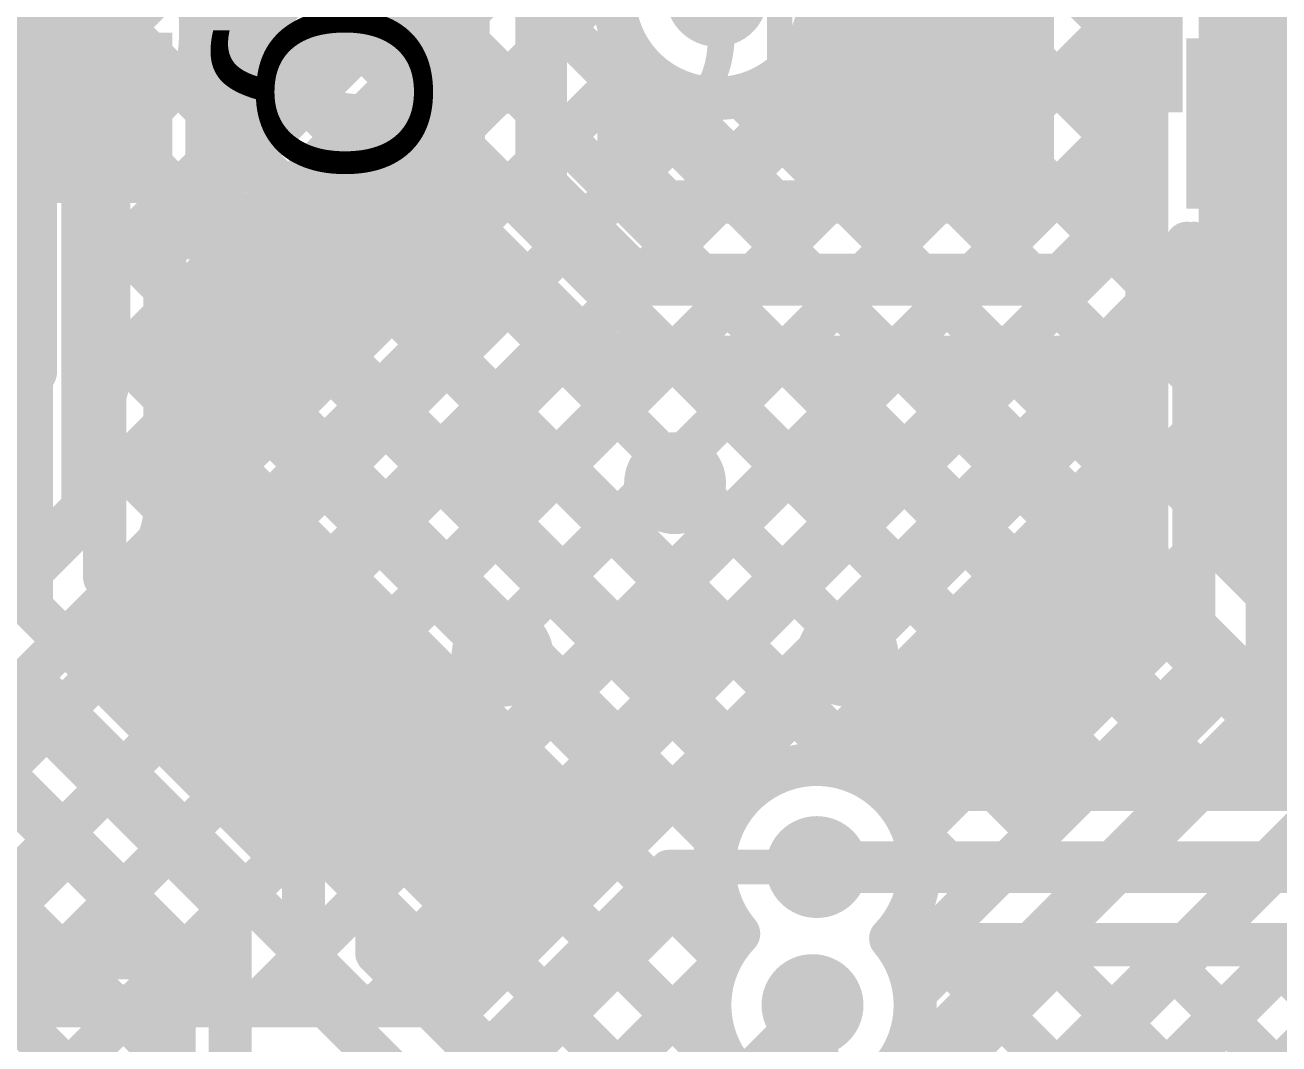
# Model space of a CAD drawing. Header units: millimetres. Extents: x -0.33 to 3.26, y -0.12 to 2.83.
# Drawn here: x 2.1725 to 2.4631, y 1.427 to 1.6632 of the extents above; entities that cross this region are included whole.
import ezdxf

# ---------------------------------------------------------------- set-up
doc = ezdxf.new("R2010")
doc.units = ezdxf.units.MM
doc.header["$MEASUREMENT"] = 0
for name, color, linetype in [('BottomLayer', 5, 'Continuous'), ('BottomOverlay', 54, 'Continuous'), ('BottomPaste', 16, 'Continuous'), ('BottomSolder', 6, 'Continuous'), ('TopLayer', 1, 'Continuous'), ('TopOverlay', 2, 'Continuous'), ('ViaHoleLayer', 16, 'Continuous')]:
    doc.layers.add(name, color=color, linetype=linetype)
doc.styles.add('Agency FB', font='', dxfattribs={"height": 0.2})
doc.styles.add('Arial', font='', dxfattribs={"height": 0.2})
doc.styles.get('Agency FB').set_extended_font_data('Agency FB')
doc.styles.get('Arial').set_extended_font_data('Arial')

# ---------------------------------------------------------------- blocks, each defined once
blk = doc.blocks.new('49MD_8_000_20_20_20_A_46')
at = {"layer": 'TopOverlay', "const_width": 0.01}
for points in [[(0.252, -0.05), (0.252, -0.094)], [(-0.256, -0.094), (0.252, -0.094)]]:
    blk.add_lwpolyline(points, dxfattribs=at)
at = {"layer": 'TopOverlay', "const_width": 0.005}
blk.add_lwpolyline([(0.2495, -0.094, 1), (0.2545, -0.094, 1)], format="xyb", close=True, dxfattribs=at)
blk.add_lwpolyline([(0.2495, -0.094, 1), (0.2545, -0.094, 1)], format="xyb", close=True, dxfattribs=at)
blk = doc.blocks.new('SOT23_3_B_180')
at = {"layer": 'BottomLayer'}
for points in [[(-0.02166, 0.02657), (-0.05316, 0.02657), (-0.05316, 0.05807), (-0.02166, 0.05807)], [(0.05314, 0.02657), (0.02165, 0.02657), (0.02165, 0.05807), (0.05314, 0.05807)], [(0.01574, -0.05807), (-0.01575, -0.05807), (-0.01575, -0.02657), (0.01574, -0.02657)]]:
    blk.add_hatch(color=5, dxfattribs=at).paths.add_polyline_path(points)
at = {"layer": 'BottomPaste'}
for points in [[(-0.02166, 0.02657), (-0.05316, 0.02657), (-0.05316, 0.05807), (-0.02166, 0.05807)], [(0.05314, 0.02657), (0.02165, 0.02657), (0.02165, 0.05807), (0.05314, 0.05807)], [(0.01574, -0.05807), (-0.01575, -0.05807), (-0.01575, -0.02657), (0.01574, -0.02657)]]:
    blk.add_hatch(color=16, dxfattribs=at).paths.add_polyline_path(points)
at = {"layer": 'BottomSolder'}
for points in [[(-0.01766, 0.02257), (-0.05716, 0.02257), (-0.05716, 0.06207), (-0.01766, 0.06207)], [(0.05714, 0.02257), (0.01765, 0.02257), (0.01765, 0.06207), (0.05714, 0.06207)], [(0.01974, -0.06207), (-0.01975, -0.06207), (-0.01975, -0.02257), (0.01974, -0.02257)]]:
    blk.add_hatch(color=6, dxfattribs=at).paths.add_polyline_path(points)
at = {"layer": 'BottomOverlay'}
for points, const_width in [([(-0.06409, 0.068, 1), (-0.07393, 0.068, 1)], 0.00984), ([(-0.07639, 0.068, 1), (-0.07147, 0.068, 1)], 0.00492), ([(-0.06655, 0.068, 1), (-0.06162, 0.068, 1)], 0.00492), ([(-0.06651, 0.03, 1), (-0.06151, 0.03, 1)], 0.005), ([(-0.01351, 0.032, 1), (-0.00851, 0.032, 1)], 0.005), ([(0.00849, 0.032, 1), (0.01349, 0.032, 1)], 0.005), ([(0.06149, 0.03, 1), (0.06649, 0.03, 1)], 0.005), ([(0.02649, -0.031, 1), (0.03149, -0.031, 1)], 0.005), ([(0.06149, -0.031, 1), (0.06649, -0.031, 1)], 0.005), ([(0.06149, -0.031, 1), (0.06649, -0.031, 1)], 0.005), ([(-0.06651, -0.032, 1), (-0.06151, -0.032, 1)], 0.005), ([(-0.06651, -0.032, 1), (-0.06151, -0.032, 1)], 0.005), ([(-0.03151, -0.032, 1), (-0.02651, -0.032, 1)], 0.005)]:
    blk.add_lwpolyline(points, format="xyb", close=True, dxfattribs=dict(at, const_width=const_width))
at = {"layer": 'BottomOverlay', "const_width": 0.01}
for points in [[(-0.06401, 0.03), (-0.06401, -0.032)], [(0.01099, 0.032), (-0.01101, 0.032)], [(0.06399, 0.03), (0.06399, -0.031)], [(0.06399, -0.031), (0.02899, -0.031)], [(-0.02901, -0.032), (-0.06401, -0.032)]]:
    blk.add_lwpolyline(points, dxfattribs=at)
blk = doc.blocks.new('SOT23_3_B_186')
at = {"layer": 'BottomLayer'}
for points in [[(-0.02166, 0.02657), (-0.05316, 0.02657), (-0.05316, 0.05807), (-0.02166, 0.05807)], [(0.05314, 0.02657), (0.02165, 0.02657), (0.02165, 0.05807), (0.05314, 0.05807)], [(0.01574, -0.05807), (-0.01575, -0.05807), (-0.01575, -0.02657), (0.01574, -0.02657)]]:
    blk.add_hatch(color=5, dxfattribs=at).paths.add_polyline_path(points)
at = {"layer": 'BottomPaste'}
for points in [[(-0.02166, 0.02657), (-0.05316, 0.02657), (-0.05316, 0.05807), (-0.02166, 0.05807)], [(0.05314, 0.02657), (0.02165, 0.02657), (0.02165, 0.05807), (0.05314, 0.05807)], [(0.01574, -0.05807), (-0.01575, -0.05807), (-0.01575, -0.02657), (0.01574, -0.02657)]]:
    blk.add_hatch(color=16, dxfattribs=at).paths.add_polyline_path(points)
at = {"layer": 'BottomSolder'}
for points in [[(-0.01766, 0.02257), (-0.05716, 0.02257), (-0.05716, 0.06207), (-0.01766, 0.06207)], [(0.05714, 0.02257), (0.01765, 0.02257), (0.01765, 0.06207), (0.05714, 0.06207)], [(0.01974, -0.06207), (-0.01975, -0.06207), (-0.01975, -0.02257), (0.01974, -0.02257)]]:
    blk.add_hatch(color=6, dxfattribs=at).paths.add_polyline_path(points)
at = {"layer": 'BottomOverlay'}
for points, const_width in [([(-0.06409, 0.068, 1), (-0.07393, 0.068, 1)], 0.00984), ([(-0.07639, 0.068, 1), (-0.07147, 0.068, 1)], 0.00492), ([(-0.06655, 0.068, 1), (-0.06162, 0.068, 1)], 0.00492), ([(-0.06651, 0.03, 1), (-0.06151, 0.03, 1)], 0.005), ([(-0.01351, 0.032, 1), (-0.00851, 0.032, 1)], 0.005), ([(0.00849, 0.032, 1), (0.01349, 0.032, 1)], 0.005), ([(0.06149, 0.03, 1), (0.06649, 0.03, 1)], 0.005), ([(0.02649, -0.031, 1), (0.03149, -0.031, 1)], 0.005), ([(0.06149, -0.031, 1), (0.06649, -0.031, 1)], 0.005), ([(0.06149, -0.031, 1), (0.06649, -0.031, 1)], 0.005), ([(-0.06651, -0.032, 1), (-0.06151, -0.032, 1)], 0.005), ([(-0.06651, -0.032, 1), (-0.06151, -0.032, 1)], 0.005), ([(-0.03151, -0.032, 1), (-0.02651, -0.032, 1)], 0.005)]:
    blk.add_lwpolyline(points, format="xyb", close=True, dxfattribs=dict(at, const_width=const_width))
at = {"layer": 'BottomOverlay', "const_width": 0.01}
for points in [[(-0.06401, 0.03), (-0.06401, -0.032)], [(0.01099, 0.032), (-0.01101, 0.032)], [(0.06399, 0.03), (0.06399, -0.031)], [(0.06399, -0.031), (0.02899, -0.031)], [(-0.02901, -0.032), (-0.06401, -0.032)]]:
    blk.add_lwpolyline(points, dxfattribs=at)

msp = doc.modelspace()

# ---------------------------------------------------------------- hatches: boundary and pattern name
at = {"layer": 'BottomLayer'}
h = msp.add_hatch(color=5, dxfattribs=at)
edge = h.paths.add_edge_path()
edge.add_arc((2.33283, 1.67), 0.01181, 0, 360)
h = msp.add_hatch(color=5, dxfattribs=at)
edge = h.paths.add_edge_path()
edge.add_arc((2.227, 1.645), 0.01181, 0, 360)
h = msp.add_hatch(color=5, dxfattribs=at)
edge = h.paths.add_edge_path()
edge.add_arc((2.267, 1.645), 0.01181, 0, 360)
h = msp.add_hatch(color=5, dxfattribs=at)
edge = h.paths.add_edge_path()
edge.add_arc((2.227, 1.605), 0.01181, 0, 360)
h = msp.add_hatch(color=5, dxfattribs=at)
edge = h.paths.add_edge_path()
edge.add_arc((2.267, 1.605), 0.01181, 0, 360)
h = msp.add_hatch(color=5, dxfattribs=at)
edge = h.paths.add_edge_path()
edge.add_arc((2.28314, 1.557), 0.01181, 0, 360)
h = msp.add_hatch(color=5, dxfattribs=at)
edge = h.paths.add_edge_path()
edge.add_arc((2.32314, 1.557), 0.01181, 0, 360)
h = msp.add_hatch(color=5, dxfattribs=at)
edge = h.paths.add_edge_path()
edge.add_arc((2.36214, 1.557), 0.01181, 0, 360)
h = msp.add_hatch(color=5, dxfattribs=at)
edge = h.paths.add_edge_path()
edge.add_arc((2.28314, 1.517), 0.01181, 0, 360)
h = msp.add_hatch(color=5, dxfattribs=at)
edge = h.paths.add_edge_path()
edge.add_arc((2.32314, 1.517), 0.01181, 0, 360)
h = msp.add_hatch(color=5, dxfattribs=at)
edge = h.paths.add_edge_path()
edge.add_arc((2.36314, 1.517), 0.01181, 0, 360)
h = msp.add_hatch(color=5, dxfattribs=at)
edge = h.paths.add_edge_path()
edge.add_arc((2.356, 1.468), 0.01181, 0, 360)
h = msp.add_hatch(color=5, dxfattribs=at)
edge = h.paths.add_edge_path()
edge.add_arc((2.355, 1.436), 0.01181, 0, 360)
at = {"layer": 'TopLayer'}
h = msp.add_hatch(color=1, dxfattribs=at)
edge = h.paths.add_edge_path()
edge.add_arc((2.33283, 1.67), 0.01181, 0, 360)
h = msp.add_hatch(color=1, dxfattribs=at)
edge = h.paths.add_edge_path()
edge.add_arc((2.227, 1.645), 0.01181, 0, 360)
h = msp.add_hatch(color=1, dxfattribs=at)
edge = h.paths.add_edge_path()
edge.add_arc((2.267, 1.645), 0.01181, 0, 360)
h = msp.add_hatch(color=1, dxfattribs=at)
edge = h.paths.add_edge_path()
edge.add_arc((2.227, 1.605), 0.01181, 0, 360)
h = msp.add_hatch(color=1, dxfattribs=at)
edge = h.paths.add_edge_path()
edge.add_arc((2.267, 1.605), 0.01181, 0, 360)
h = msp.add_hatch(color=1, dxfattribs=at)
edge = h.paths.add_edge_path()
edge.add_arc((2.28314, 1.557), 0.01181, 0, 360)
h = msp.add_hatch(color=1, dxfattribs=at)
edge = h.paths.add_edge_path()
edge.add_arc((2.32314, 1.557), 0.01181, 0, 360)
h = msp.add_hatch(color=1, dxfattribs=at)
edge = h.paths.add_edge_path()
edge.add_arc((2.36214, 1.557), 0.01181, 0, 360)
h = msp.add_hatch(color=1, dxfattribs=at)
edge = h.paths.add_edge_path()
edge.add_arc((2.28314, 1.517), 0.01181, 0, 360)
h = msp.add_hatch(color=1, dxfattribs=at)
edge = h.paths.add_edge_path()
edge.add_arc((2.32314, 1.517), 0.01181, 0, 360)
h = msp.add_hatch(color=1, dxfattribs=at)
edge = h.paths.add_edge_path()
edge.add_arc((2.36314, 1.517), 0.01181, 0, 360)
h = msp.add_hatch(color=1, dxfattribs=at)
edge = h.paths.add_edge_path()
edge.add_arc((2.356, 1.468), 0.01181, 0, 360)
h = msp.add_hatch(color=1, dxfattribs=at)
edge = h.paths.add_edge_path()
edge.add_arc((2.355, 1.436), 0.01181, 0, 360)
at = {"layer": 'ViaHoleLayer'}
h = msp.add_hatch(color=16, dxfattribs=at)
edge = h.paths.add_edge_path()
edge.add_arc((2.227, 1.645), 0.00787, 0, 360)
h = msp.add_hatch(color=16, dxfattribs=at)
edge = h.paths.add_edge_path()
edge.add_arc((2.267, 1.645), 0.00787, 0, 360)
h = msp.add_hatch(color=16, dxfattribs=at)
edge = h.paths.add_edge_path()
edge.add_arc((2.227, 1.605), 0.00787, 0, 360)
h = msp.add_hatch(color=16, dxfattribs=at)
edge = h.paths.add_edge_path()
edge.add_arc((2.267, 1.605), 0.00787, 0, 360)
h = msp.add_hatch(color=16, dxfattribs=at)
edge = h.paths.add_edge_path()
edge.add_arc((2.28314, 1.557), 0.00787, 0, 360)
h = msp.add_hatch(color=16, dxfattribs=at)
edge = h.paths.add_edge_path()
edge.add_arc((2.32314, 1.557), 0.00787, 0, 360)
h = msp.add_hatch(color=16, dxfattribs=at)
edge = h.paths.add_edge_path()
edge.add_arc((2.36214, 1.557), 0.00787, 0, 360)
h = msp.add_hatch(color=16, dxfattribs=at)
edge = h.paths.add_edge_path()
edge.add_arc((2.28314, 1.517), 0.00787, 0, 360)
h = msp.add_hatch(color=16, dxfattribs=at)
edge = h.paths.add_edge_path()
edge.add_arc((2.32314, 1.517), 0.00787, 0, 360)
h = msp.add_hatch(color=16, dxfattribs=at)
edge = h.paths.add_edge_path()
edge.add_arc((2.36314, 1.517), 0.00787, 0, 360)
h = msp.add_hatch(color=16, dxfattribs=at)
edge = h.paths.add_edge_path()
edge.add_arc((2.356, 1.468), 0.00591, 0, 360)
h = msp.add_hatch(color=16, dxfattribs=at)
edge = h.paths.add_edge_path()
edge.add_arc((2.355, 1.436), 0.00591, 0, 360)

# ---------------------------------------------------------------- linework, layer by layer
at = {"layer": 'BottomLayer'}
for points, const_width in [([(2.4614, 1.64035), (2.4614, 1.78727)], 0.02), ([(2.18686, 1.64167), (2.18686, 1.76367)], 0.02), ([(2.3866, 1.64035), (2.3866, 1.76235)], 0.025), ([(2.20886, 1.73111), (2.2741, 1.66587)], 0.01), ([(2.424, 1.61527), (2.424, 1.725)], 0.012), ([(2.2741, 1.6259), (2.2741, 1.72238)], 0.01), ([(2.2921, 1.6259), (2.2921, 1.72238)], 0.012), ([(2.21461, 1.65092), (2.2741, 1.71041)], 0.01), ([(2.20886, 1.70283), (2.2741, 1.63759)], 0.01), ([(2.32728, 1.62218), (2.40236, 1.69725)], 0.01), ([(2.35733, 1.69578), (2.406, 1.64711)], 0.01), ([(2.406, 1.62273), (2.406, 1.69725)], 0.01), ([(2.21461, 1.62264), (2.2741, 1.68213)], 0.01), ([(2.35557, 1.62218), (2.406, 1.67261)], 0.01), ([(2.21461, 1.61393), (2.21461, 1.66942)], 0.01), ([(2.21461, 1.6688), (2.40747, 1.47593)], 0.01), ([(2.35658, 1.66825), (2.40265, 1.62218)], 0.01), ([(2.3101, 1.63336), (2.3101, 1.66292)], 0.01), ([(2.3101, 1.65816), (2.34608, 1.62218)], 0.01), ([(2.20486, 1.5846), (2.2741, 1.65384)], 0.01), ([(2.34623, 1.65031), (2.37436, 1.62218)], 0.01), ([(2.31014, 1.63332), (2.32451, 1.64769)], 0.01), ([(2.38385, 1.62218), (2.406, 1.64432)], 0.01), ([(2.18686, 1.55086), (2.18686, 1.64167)], 0.012), ([(2.21461, 1.64051), (2.36513, 1.48999)], 0.01), ([(2.4614, 1.5044), (2.4614, 1.64035)], 0.012), ([(2.3101, 1.63336), (2.32128, 1.62218)], 0.01), ([(2.20486, 1.55632), (2.2741, 1.62556)], 0.01), ([(2.2921, 1.6259), (2.31382, 1.60418)], 0.012), ([(2.32128, 1.62218), (2.40545, 1.62218)], 0.01), ([(2.16886, 1.55832), (2.16886, 1.61393)], 0.01), ([(2.20486, 1.61393), (2.21461, 1.61393)], 0.01), ([(2.20486, 1.55086), (2.20486, 1.61393)], 0.01), ([(2.21291, 1.61393), (2.34064, 1.48619)], 0.01), ([(2.41291, 1.60418), (2.424, 1.61527)], 0.012), ([(2.27939, 1.61315), (2.30107, 1.59147)], 0.01), ([(2.4434, 1.51186), (2.4434, 1.61261)], 0.01), ([(2.01769, 1.454), (2.16886, 1.60517)], 0.01), ([(2.11263, 1.43581), (2.28468, 1.60786)], 0.01), ([(2.16412, 1.60615), (2.16886, 1.60141)], 0.01), ([(2.31382, 1.60418), (2.41291, 1.60418)], 0.012), ([(2.42566, 1.59147), (2.4367, 1.60252)], 0.01), ([(2.33053, 1.484), (2.4434, 1.59687)], 0.01), ([(2.14092, 1.43581), (2.29883, 1.59372)], 0.01), ([(2.20486, 1.59369), (2.31566, 1.48289)], 0.01), ([(2.4295, 1.59532), (2.4434, 1.58142)], 0.01), ([(2.15012, 1.59186), (2.16886, 1.57312)], 0.01), ([(2.1692, 1.43581), (2.31957, 1.58618)], 0.01), ([(2.19749, 1.43581), (2.34785, 1.58618)], 0.01), ([(2.22577, 1.43581), (2.37614, 1.58618)], 0.01), ([(2.25406, 1.43581), (2.40442, 1.58618)], 0.01), ([(2.31382, 1.58618), (2.41291, 1.58618)], 0.01), ([(2.32551, 1.58618), (2.42162, 1.49007)], 0.01), ([(2.35379, 1.58618), (2.43576, 1.50421)], 0.01), ([(2.38208, 1.58618), (2.4434, 1.52485)], 0.01), ([(2.41036, 1.58618), (2.4434, 1.55314)], 0.01), ([(2.04597, 1.454), (2.16886, 1.57689)], 0.01), ([(2.3649, 1.49009), (2.4434, 1.56859)], 0.01), ([(2.20486, 1.56541), (2.30057, 1.46969)], 0.01), ([(2.11327, 1.50273), (2.16886, 1.55832)], 0.01), ([(2.126, 1.49), (2.18686, 1.55086)], 0.012), ([(2.20154, 1.54044), (2.28643, 1.45555)], 0.01), ([(2.3786, 1.4755), (2.4434, 1.5403)], 0.01), ([(2.13873, 1.47727), (2.19956, 1.53811)], 0.01), ([(2.18758, 1.52612), (2.27229, 1.44141)], 0.01), ([(2.17343, 1.51198), (2.2496, 1.43581)], 0.01), ([(2.37685, 1.44547), (2.4434, 1.51202)], 0.01), ([(2.3769, 1.44535), (2.4434, 1.51186)], 0.01), ([(2.388, 1.431), (2.4614, 1.5044)], 0.012), ([(2.414, 1.421), (2.493, 1.5)], 0.012), ([(2.15929, 1.49784), (2.22132, 1.43581)], 0.01), ([(2.14515, 1.48369), (2.19303, 1.43581)], 0.01), ([(2.3215, 1.484), (2.33837, 1.484)], 0.01), ([(2.26669, 1.43581), (2.31018, 1.4793)], 0.01), ([(2.37799, 1.47713), (2.39333, 1.46179)], 0.01), ([(2.42673, 1.40827), (2.48926, 1.4708)], 0.01), ([(2.27332, 1.41981), (2.3215, 1.468)], 0.008), ([(2.3215, 1.468), (2.356, 1.468)], 0.008), ([(2.37419, 1.45264), (2.37919, 1.44765)], 0.01), ([(2.46507, 1.44662), (2.488, 1.42369)], 0.01), ([(2.31052, 1.266), (2.488, 1.44348)], 0.01), ([(2.09444, 1.43581), (2.26669, 1.43581)], 0.01), ([(2.32381, 1.40481), (2.355, 1.436)], 0.008), ([(2.45093, 1.43247), (2.488, 1.3954)], 0.01), ([(2.34681, 1.38981), (2.388, 1.431)], 0.008)]:
    msp.add_lwpolyline(points, dxfattribs=dict(at, const_width=const_width))
at = {"layer": 'BottomLayer', "const_width": 0.01}
for points in [[(2.35664, 1.67, -0.85937), (2.3101, 1.66292)], [(2.27937, 1.61317, -0.198912), (2.2741, 1.6259)], [(2.27939, 1.61315, -0.199396), (2.2741, 1.6259)], [(2.4418, 1.61261, -0.16103), (2.4367, 1.60252)], [(2.4418, 1.61261, -0.160552), (2.43673, 1.60254)], [(2.31382, 1.58618, -0.199396), (2.30107, 1.59147)], [(2.31382, 1.58618, -0.198912), (2.3011, 1.59145)], [(2.42566, 1.59147, -0.199396), (2.41291, 1.58618)], [(2.42563, 1.59145, -0.198912), (2.41291, 1.58618)], [(2.20486, 1.55086, -0.199396), (2.19956, 1.53811)], [(2.20486, 1.55086, -0.198912), (2.19959, 1.53813)], [(2.33837, 1.484, -0.685879), (2.37981, 1.468)], [(2.31018, 1.4793, -0.199231), (2.3215, 1.484)], [(2.31019, 1.47931, -0.198912), (2.3215, 1.484)], [(2.37981, 1.468, -0.194533), (2.37312, 1.45145)], [(2.37312, 1.45145, -0.075739), (2.3769, 1.44535)]]:
    msp.add_lwpolyline(points, format="xyb", dxfattribs=at)
at = {"layer": 'BottomLayer'}
for points, const_width in [([(2.2716, 1.66587, 1), (2.2766, 1.66587, 1)], 0.005), ([(2.3076, 1.66292, 1), (2.3126, 1.66292, 1)], 0.005), ([(2.3076, 1.66292, 1), (2.3126, 1.66292, 1)], 0.005), ([(2.3076, 1.65816, 1), (2.3126, 1.65816, 1)], 0.005), ([(2.2716, 1.65384, 1), (2.2766, 1.65384, 1)], 0.005), ([(2.21211, 1.65092, 1), (2.21711, 1.65092, 1)], 0.005), ([(2.34373, 1.65031, 1), (2.34873, 1.65031, 1)], 0.005), ([(2.18186, 1.64167, 1), (2.19186, 1.64167, 1)], 0.01), ([(2.32201, 1.64769, 1), (2.32701, 1.64769, 1)], 0.005), ([(2.38035, 1.64035, 1), (2.39285, 1.64035, 1)], 0.0125), ([(2.4035, 1.64711, 1), (2.4085, 1.64711, 1)], 0.005), ([(2.4035, 1.64432, 1), (2.4085, 1.64432, 1)], 0.005), ([(2.4564, 1.64035, 1), (2.4664, 1.64035, 1)], 0.01), ([(2.18386, 1.64167, 1), (2.18986, 1.64167, 1)], 0.006), ([(2.21211, 1.64051, 1), (2.21711, 1.64051, 1)], 0.005), ([(2.4584, 1.64035, 1), (2.4644, 1.64035, 1)], 0.006), ([(2.2716, 1.63759, 1), (2.2766, 1.63759, 1)], 0.005), ([(2.3076, 1.63336, 1), (2.3126, 1.63336, 1)], 0.005), ([(2.3076, 1.63336, 1), (2.3126, 1.63336, 1)], 0.005), ([(2.30764, 1.63332, 1), (2.31264, 1.63332, 1)], 0.005), ([(2.2716, 1.6259, 1), (2.2766, 1.6259, 1)], 0.005), ([(2.2716, 1.6259, 1), (2.2766, 1.6259, 1)], 0.005), ([(2.2716, 1.6259, 1), (2.2766, 1.6259, 1)], 0.005), ([(2.2716, 1.62556, 1), (2.2766, 1.62556, 1)], 0.005), ([(2.2891, 1.6259, 1), (2.2951, 1.6259, 1)], 0.006), ([(2.2891, 1.6259, 1), (2.2951, 1.6259, 1)], 0.006), ([(2.21211, 1.62264, 1), (2.21711, 1.62264, 1)], 0.005), ([(2.4035, 1.62273, 1), (2.4085, 1.62273, 1)], 0.005), ([(2.31878, 1.62218, 1), (2.32378, 1.62218, 1)], 0.005), ([(2.31878, 1.62218, 1), (2.32378, 1.62218, 1)], 0.005), ([(2.32478, 1.62218, 1), (2.32978, 1.62218, 1)], 0.005), ([(2.34358, 1.62218, 1), (2.34858, 1.62218, 1)], 0.005), ([(2.35307, 1.62218, 1), (2.35807, 1.62218, 1)], 0.005), ([(2.37186, 1.62218, 1), (2.37686, 1.62218, 1)], 0.005), ([(2.38135, 1.62218, 1), (2.38635, 1.62218, 1)], 0.005), ([(2.40015, 1.62218, 1), (2.40515, 1.62218, 1)], 0.005), ([(2.40295, 1.62218, 1), (2.40795, 1.62218, 1)], 0.005), ([(2.16636, 1.61393, 1), (2.17136, 1.61393, 1)], 0.005), ([(2.20236, 1.61393, 1), (2.20736, 1.61393, 1)], 0.005), ([(2.20236, 1.61393, 1), (2.20736, 1.61393, 1)], 0.005), ([(2.21041, 1.61393, 1), (2.21541, 1.61393, 1)], 0.005), ([(2.21211, 1.61393, 1), (2.21711, 1.61393, 1)], 0.005), ([(2.21211, 1.61393, 1), (2.21711, 1.61393, 1)], 0.005), ([(2.421, 1.61527, 1), (2.427, 1.61527, 1)], 0.006), ([(2.421, 1.61527, 1), (2.427, 1.61527, 1)], 0.006), ([(2.27687, 1.61317, 1), (2.28187, 1.61317, 1)], 0.005), ([(2.27689, 1.61315, 1), (2.28189, 1.61315, 1)], 0.005), ([(2.27689, 1.61315, 1), (2.28189, 1.61315, 1)], 0.005), ([(2.4393, 1.61261, 1), (2.4443, 1.61261, 1)], 0.005), ([(2.4393, 1.61261, 1), (2.4443, 1.61261, 1)], 0.005), ([(2.4409, 1.61261, 1), (2.4459, 1.61261, 1)], 0.005), ([(2.16636, 1.60517, 1), (2.17136, 1.60517, 1)], 0.005), ([(2.28218, 1.60786, 1), (2.28718, 1.60786, 1)], 0.005), ([(2.31082, 1.60418, 1), (2.31682, 1.60418, 1)], 0.006), ([(2.31082, 1.60418, 1), (2.31682, 1.60418, 1)], 0.006), ([(2.40991, 1.60418, 1), (2.41591, 1.60418, 1)], 0.006), ([(2.40991, 1.60418, 1), (2.41591, 1.60418, 1)], 0.006), ([(2.4342, 1.60252, 1), (2.4392, 1.60252, 1)], 0.005), ([(2.4342, 1.60252, 1), (2.4392, 1.60252, 1)], 0.005), ([(2.43423, 1.60254, 1), (2.43923, 1.60254, 1)], 0.005), ([(2.16636, 1.60141, 1), (2.17136, 1.60141, 1)], 0.005), ([(2.4409, 1.59687, 1), (2.4459, 1.59687, 1)], 0.005), ([(2.20236, 1.59369, 1), (2.20736, 1.59369, 1)], 0.005), ([(2.29633, 1.59372, 1), (2.30133, 1.59372, 1)], 0.005), ([(2.427, 1.59532, 1), (2.432, 1.59532, 1)], 0.005), ([(2.29857, 1.59147, 1), (2.30357, 1.59147, 1)], 0.005), ([(2.29857, 1.59147, 1), (2.30357, 1.59147, 1)], 0.005), ([(2.2986, 1.59145, 1), (2.3036, 1.59145, 1)], 0.005), ([(2.42313, 1.59145, 1), (2.42813, 1.59145, 1)], 0.005), ([(2.42316, 1.59147, 1), (2.42816, 1.59147, 1)], 0.005), ([(2.42316, 1.59147, 1), (2.42816, 1.59147, 1)], 0.005), ([(2.31132, 1.58618, 1), (2.31632, 1.58618, 1)], 0.005), ([(2.31132, 1.58618, 1), (2.31632, 1.58618, 1)], 0.005), ([(2.31132, 1.58618, 1), (2.31632, 1.58618, 1)], 0.005), ([(2.31707, 1.58618, 1), (2.32207, 1.58618, 1)], 0.005), ([(2.32301, 1.58618, 1), (2.32801, 1.58618, 1)], 0.005), ([(2.34535, 1.58618, 1), (2.35035, 1.58618, 1)], 0.005), ([(2.35129, 1.58618, 1), (2.35629, 1.58618, 1)], 0.005), ([(2.37364, 1.58618, 1), (2.37864, 1.58618, 1)], 0.005), ([(2.37958, 1.58618, 1), (2.38458, 1.58618, 1)], 0.005), ([(2.40192, 1.58618, 1), (2.40692, 1.58618, 1)], 0.005), ([(2.40786, 1.58618, 1), (2.41286, 1.58618, 1)], 0.005), ([(2.41041, 1.58618, 1), (2.41541, 1.58618, 1)], 0.005), ([(2.41041, 1.58618, 1), (2.41541, 1.58618, 1)], 0.005), ([(2.41041, 1.58618, 1), (2.41541, 1.58618, 1)], 0.005), ([(2.20236, 1.5846, 1), (2.20736, 1.5846, 1)], 0.005), ([(2.4409, 1.58142, 1), (2.4459, 1.58142, 1)], 0.005), ([(2.16636, 1.57689, 1), (2.17136, 1.57689, 1)], 0.005), ([(2.16636, 1.57312, 1), (2.17136, 1.57312, 1)], 0.005), ([(2.4409, 1.56859, 1), (2.4459, 1.56859, 1)], 0.005), ([(2.20236, 1.56541, 1), (2.20736, 1.56541, 1)], 0.005), ([(2.16636, 1.55832, 1), (2.17136, 1.55832, 1)], 0.005), ([(2.16636, 1.55832, 1), (2.17136, 1.55832, 1)], 0.005), ([(2.20236, 1.55632, 1), (2.20736, 1.55632, 1)], 0.005), ([(2.4409, 1.55314, 1), (2.4459, 1.55314, 1)], 0.005), ([(2.18386, 1.55086, 1), (2.18986, 1.55086, 1)], 0.006), ([(2.18386, 1.55086, 1), (2.18986, 1.55086, 1)], 0.006), ([(2.20236, 1.55086, 1), (2.20736, 1.55086, 1)], 0.005), ([(2.20236, 1.55086, 1), (2.20736, 1.55086, 1)], 0.005), ([(2.20236, 1.55086, 1), (2.20736, 1.55086, 1)], 0.005), ([(2.19904, 1.54044, 1), (2.20404, 1.54044, 1)], 0.005), ([(2.4409, 1.5403, 1), (2.4459, 1.5403, 1)], 0.005), ([(2.19706, 1.53811, 1), (2.20206, 1.53811, 1)], 0.005), ([(2.19706, 1.53811, 1), (2.20206, 1.53811, 1)], 0.005), ([(2.19709, 1.53813, 1), (2.20209, 1.53813, 1)], 0.005), ([(2.18508, 1.52612, 1), (2.19008, 1.52612, 1)], 0.005), ([(2.4409, 1.52485, 1), (2.4459, 1.52485, 1)], 0.005), ([(2.17093, 1.51198, 1), (2.17593, 1.51198, 1)], 0.005), ([(2.4409, 1.51202, 1), (2.4459, 1.51202, 1)], 0.005), ([(2.4409, 1.51186, 1), (2.4459, 1.51186, 1)], 0.005), ([(2.4409, 1.51186, 1), (2.4459, 1.51186, 1)], 0.005), ([(2.43326, 1.50421, 1), (2.43826, 1.50421, 1)], 0.005), ([(2.4584, 1.5044, 1), (2.4644, 1.5044, 1)], 0.006), ([(2.4584, 1.5044, 1), (2.4644, 1.5044, 1)], 0.006), ([(2.3624, 1.49009, 1), (2.3674, 1.49009, 1)], 0.005), ([(2.36263, 1.48999, 1), (2.36763, 1.48999, 1)], 0.005), ([(2.41912, 1.49007, 1), (2.42412, 1.49007, 1)], 0.005), ([(2.33814, 1.48619, 1), (2.34314, 1.48619, 1)], 0.005), ([(2.319, 1.484, 1), (2.324, 1.484, 1)], 0.005), ([(2.319, 1.484, 1), (2.324, 1.484, 1)], 0.005), ([(2.319, 1.484, 1), (2.324, 1.484, 1)], 0.005), ([(2.32803, 1.484, 1), (2.33303, 1.484, 1)], 0.005), ([(2.33587, 1.484, 1), (2.34087, 1.484, 1)], 0.005), ([(2.33587, 1.484, 1), (2.34087, 1.484, 1)], 0.005), ([(2.31316, 1.48289, 1), (2.31816, 1.48289, 1)], 0.005), ([(2.30768, 1.4793, 1), (2.31268, 1.4793, 1)], 0.005), ([(2.30768, 1.4793, 1), (2.31268, 1.4793, 1)], 0.005), ([(2.30769, 1.47931, 1), (2.31269, 1.47931, 1)], 0.005), ([(2.37549, 1.47713, 1), (2.38049, 1.47713, 1)], 0.005), ([(2.3761, 1.4755, 1), (2.3811, 1.4755, 1)], 0.005), ([(2.40497, 1.47593, 1), (2.40997, 1.47593, 1)], 0.005), ([(2.29807, 1.46969, 1), (2.30307, 1.46969, 1)], 0.005), ([(2.3195, 1.468, 1), (2.3235, 1.468, 1)], 0.004), ([(2.3195, 1.468, 1), (2.3235, 1.468, 1)], 0.004), ([(2.354, 1.468, 1), (2.358, 1.468, 1)], 0.004), ([(2.37731, 1.468, 1), (2.38231, 1.468, 1)], 0.005), ([(2.37731, 1.468, 1), (2.38231, 1.468, 1)], 0.005), ([(2.39083, 1.46179, 1), (2.39583, 1.46179, 1)], 0.005), ([(2.28393, 1.45555, 1), (2.28893, 1.45555, 1)], 0.005), ([(2.37062, 1.45145, 1), (2.37562, 1.45145, 1)], 0.005), ([(2.37062, 1.45145, 1), (2.37562, 1.45145, 1)], 0.005), ([(2.37169, 1.45264, 1), (2.37669, 1.45264, 1)], 0.005), ([(2.37435, 1.44547, 1), (2.37935, 1.44547, 1)], 0.005), ([(2.3744, 1.44535, 1), (2.3794, 1.44535, 1)], 0.005), ([(2.3744, 1.44535, 1), (2.3794, 1.44535, 1)], 0.005), ([(2.37669, 1.44765, 1), (2.38169, 1.44765, 1)], 0.005), ([(2.46257, 1.44662, 1), (2.46757, 1.44662, 1)], 0.005), ([(2.26979, 1.44141, 1), (2.27479, 1.44141, 1)], 0.005), ([(2.1667, 1.43581, 1), (2.1717, 1.43581, 1)], 0.005), ([(2.19053, 1.43581, 1), (2.19553, 1.43581, 1)], 0.005), ([(2.19499, 1.43581, 1), (2.19999, 1.43581, 1)], 0.005), ([(2.21882, 1.43581, 1), (2.22382, 1.43581, 1)], 0.005), ([(2.22327, 1.43581, 1), (2.22827, 1.43581, 1)], 0.005), ([(2.2471, 1.43581, 1), (2.2521, 1.43581, 1)], 0.005), ([(2.25156, 1.43581, 1), (2.25656, 1.43581, 1)], 0.005), ([(2.26419, 1.43581, 1), (2.26919, 1.43581, 1)], 0.005), ([(2.26419, 1.43581, 1), (2.26919, 1.43581, 1)], 0.005), ([(2.353, 1.436, 1), (2.357, 1.436, 1)], 0.004), ([(2.385, 1.431, 1), (2.391, 1.431, 1)], 0.006), ([(2.44843, 1.43247, 1), (2.45343, 1.43247, 1)], 0.005), ([(2.386, 1.431, 1), (2.39, 1.431, 1)], 0.004)]:
    msp.add_lwpolyline(points, format="xyb", close=True, dxfattribs=dict(at, const_width=const_width))
at = {"layer": 'TopLayer'}
for points, const_width in [([(2.17391, 1.583), (2.17391, 2.0215)], 0.012), ([(2.4505, 1.5425), (2.4505, 2.0215)], 0.012), ([(2.19191, 1.583), (2.19191, 2.00591)], 0.01), ([(2.4325, 1.5425), (2.4325, 2.00591)], 0.01), ([(2.19191, 1.65934), (2.353, 1.82043)], 0.01), ([(2.19191, 1.63388), (2.353, 1.79497)], 0.01), ([(2.19191, 1.60843), (2.353, 1.76952)], 0.01), ([(2.19191, 1.76786), (2.47366, 1.48611)], 0.01), ([(2.19191, 1.58297), (2.353, 1.74406)], 0.01), ([(2.19191, 1.7424), (2.44831, 1.486)], 0.01), ([(2.21842, 1.50766), (2.4325, 1.72174)], 0.01), ([(2.19191, 1.71695), (2.42286, 1.486)], 0.01), ([(2.38704, 1.7), (2.4325, 1.65454)], 0.01), ([(2.23115, 1.49493), (2.4325, 1.69629)], 0.01), ([(2.19191, 1.69149), (2.3974, 1.486)], 0.01), ([(2.37494, 1.68665), (2.4325, 1.62909)], 0.01), ([(2.19091, 1.55652), (2.3096, 1.6752)], 0.01), ([(2.36221, 1.67392), (2.4325, 1.60363)], 0.01), ([(2.24388, 1.4822), (2.4325, 1.67083)], 0.01), ([(2.19191, 1.66603), (2.37195, 1.486)], 0.01), ([(2.35313, 1.65755), (2.4325, 1.57818)], 0.01), ([(2.19297, 1.53312), (2.31457, 1.65472)], 0.01), ([(2.20569, 1.52039), (2.33153, 1.64622)], 0.01), ([(2.33838, 1.64684), (2.4325, 1.55272)], 0.01), ([(2.25391, 1.46678), (2.4325, 1.64537)], 0.01), ([(2.19191, 1.64058), (2.34395, 1.48854)], 0.01), ([(2.25731, 1.44473), (2.4325, 1.61992)], 0.01), ([(2.19191, 1.61512), (2.33297, 1.47406)], 0.01), ([(2.27004, 1.432), (2.4325, 1.59446)], 0.01), ([(2.19191, 1.58967), (2.33412, 1.44745)], 0.01), ([(2.17391, 1.52813), (2.17391, 1.583)], 0.01), ([(2.19091, 1.53517), (2.19091, 1.57708)], 0.01), ([(2.3553, 1.4918), (2.4325, 1.56901)], 0.01), ([(2.19091, 1.56521), (2.337, 1.41912)], 0.01), ([(2.37495, 1.486), (2.4325, 1.54355)], 0.01), ([(2.4505, 1.5425), (2.493, 1.5)], 0.012), ([(2.19091, 1.53975), (2.337, 1.39367)], 0.01), ([(2.19091, 1.53517), (2.249, 1.47708)], 0.01), ([(2.4378, 1.52974), (2.46925, 1.49829)], 0.01), ([(2.17391, 1.52813), (2.237, 1.46504)], 0.01), ([(2.40041, 1.486), (2.44098, 1.52657)], 0.01), ([(2.163, 1.515), (2.22, 1.458)], 0.01), ([(2.42586, 1.486), (2.4537, 1.51384)], 0.01), ([(2.45132, 1.486), (2.46643, 1.50111)], 0.01), ([(2.16437, 1.48959), (2.203, 1.45096)], 0.01), ([(2.37159, 1.486), (2.47374, 1.486)], 0.01), ([(2.16437, 1.47906), (2.16963, 1.48433)], 0.01), ([(2.16437, 1.45361), (2.18236, 1.4716)], 0.01), ([(2.28277, 1.41927), (2.3322, 1.4687)], 0.01), ([(2.356, 1.468), (2.6185, 1.468)], 0.012), ([(2.16437, 1.46447), (2.203, 1.42584)], 0.01), ([(2.237, 1.441), (2.237, 1.46504)], 0.01), ([(2.254, 1.44804), (2.254, 1.46504)], 0.01), ([(2.16437, 1.42815), (2.19509, 1.45887)], 0.01), ([(2.22, 1.089), (2.22, 1.458)], 0.01), ([(2.254, 1.45121), (2.337, 1.36821)], 0.01), ([(2.203, 1.28049), (2.203, 1.45096)], 0.01), ([(2.373, 1.38222), (2.44078, 1.45)], 0.01), ([(2.373, 1.40768), (2.41532, 1.45)], 0.01), ([(2.37426, 1.45), (2.6185, 1.45)], 0.01), ([(2.378, 1.36176), (2.46623, 1.45)], 0.01), ([(2.37865, 1.43878), (2.38986, 1.45)], 0.01), ([(2.38249, 1.45), (2.58483, 1.24766)], 0.01), ([(2.39072, 1.34904), (2.49169, 1.45)], 0.01), ([(2.40795, 1.45), (2.59973, 1.25822)], 0.01), ([(2.4334, 1.45), (2.6714, 1.212)], 0.01), ([(2.45886, 1.45), (2.69686, 1.212)], 0.01), ([(2.254, 1.44804), (2.337, 1.36504)], 0.01), ([(2.2955, 1.40654), (2.33238, 1.44342)], 0.01), ([(2.16437, 1.4027), (2.203, 1.44133)], 0.01), ([(2.237, 1.441), (2.417, 1.261)], 0.01), ([(2.16437, 1.43902), (2.203, 1.40039)], 0.01), ([(2.355, 1.3593), (2.355, 1.427)], 0.012), ([(2.37782, 1.42921), (2.58508, 1.22195)], 0.01)]:
    msp.add_lwpolyline(points, dxfattribs=dict(at, const_width=const_width))
at = {"layer": 'TopLayer', "const_width": 0.01}
for points in [[(2.35658, 1.66829, -2.1888), (2.33113, 1.69375)], [(2.19191, 1.583, -0.08392), (2.19091, 1.57708)], [(2.4378, 1.52974, -0.199396), (2.4325, 1.5425)], [(2.43778, 1.52977, -0.198912), (2.4325, 1.5425)], [(2.33788, 1.45255, -0.927187), (2.37159, 1.486)], [(2.249, 1.47708, -0.199327), (2.254, 1.46504)], [(2.24902, 1.47706, -0.198912), (2.254, 1.46504)], [(2.337, 1.42041, -0.388502), (2.33788, 1.45255)], [(2.37426, 1.45, -0.158441), (2.37881, 1.436)], [(2.37881, 1.436, -0.18034), (2.373, 1.42041)]]:
    msp.add_lwpolyline(points, format="xyb", dxfattribs=at)
at = {"layer": 'TopLayer'}
for points, const_width in [([(2.18941, 1.66603, 1), (2.19441, 1.66603, 1)], 0.005), ([(2.18941, 1.65934, 1), (2.19441, 1.65934, 1)], 0.005), ([(2.35063, 1.65755, 1), (2.35563, 1.65755, 1)], 0.005), ([(2.31207, 1.65472, 1), (2.31707, 1.65472, 1)], 0.005), ([(2.43, 1.65454, 1), (2.435, 1.65454, 1)], 0.005), ([(2.32903, 1.64622, 1), (2.33403, 1.64622, 1)], 0.005), ([(2.33588, 1.64684, 1), (2.34088, 1.64684, 1)], 0.005), ([(2.43, 1.64537, 1), (2.435, 1.64537, 1)], 0.005), ([(2.18941, 1.64058, 1), (2.19441, 1.64058, 1)], 0.005), ([(2.18941, 1.63388, 1), (2.19441, 1.63388, 1)], 0.005), ([(2.43, 1.62909, 1), (2.435, 1.62909, 1)], 0.005), ([(2.43, 1.61992, 1), (2.435, 1.61992, 1)], 0.005), ([(2.18941, 1.61512, 1), (2.19441, 1.61512, 1)], 0.005), ([(2.18941, 1.60843, 1), (2.19441, 1.60843, 1)], 0.005), ([(2.43, 1.60363, 1), (2.435, 1.60363, 1)], 0.005), ([(2.43, 1.59446, 1), (2.435, 1.59446, 1)], 0.005), ([(2.18941, 1.58967, 1), (2.19441, 1.58967, 1)], 0.005), ([(2.17091, 1.583, 1), (2.17691, 1.583, 1)], 0.006), ([(2.17141, 1.583, 1), (2.17641, 1.583, 1)], 0.005), ([(2.18941, 1.583, 1), (2.19441, 1.583, 1)], 0.005), ([(2.18941, 1.583, 1), (2.19441, 1.583, 1)], 0.005), ([(2.18941, 1.58297, 1), (2.19441, 1.58297, 1)], 0.005), ([(2.18841, 1.57708, 1), (2.19341, 1.57708, 1)], 0.005), ([(2.18841, 1.57708, 1), (2.19341, 1.57708, 1)], 0.005), ([(2.43, 1.57818, 1), (2.435, 1.57818, 1)], 0.005), ([(2.43, 1.56901, 1), (2.435, 1.56901, 1)], 0.005), ([(2.18841, 1.56521, 1), (2.19341, 1.56521, 1)], 0.005), ([(2.18841, 1.55652, 1), (2.19341, 1.55652, 1)], 0.005), ([(2.43, 1.55272, 1), (2.435, 1.55272, 1)], 0.005), ([(2.43, 1.54355, 1), (2.435, 1.54355, 1)], 0.005), ([(2.43, 1.5425, 1), (2.435, 1.5425, 1)], 0.005), ([(2.43, 1.5425, 1), (2.435, 1.5425, 1)], 0.005), ([(2.43, 1.5425, 1), (2.435, 1.5425, 1)], 0.005), ([(2.4475, 1.5425, 1), (2.4535, 1.5425, 1)], 0.006), ([(2.4475, 1.5425, 1), (2.4535, 1.5425, 1)], 0.006), ([(2.18841, 1.53975, 1), (2.19341, 1.53975, 1)], 0.005), ([(2.18841, 1.53517, 1), (2.19341, 1.53517, 1)], 0.005), ([(2.18841, 1.53517, 1), (2.19341, 1.53517, 1)], 0.005), ([(2.19047, 1.53312, 1), (2.19547, 1.53312, 1)], 0.005), ([(2.43528, 1.52977, 1), (2.44028, 1.52977, 1)], 0.005), ([(2.4353, 1.52974, 1), (2.4403, 1.52974, 1)], 0.005), ([(2.4353, 1.52974, 1), (2.4403, 1.52974, 1)], 0.005), ([(2.17141, 1.52813, 1), (2.17641, 1.52813, 1)], 0.005), ([(2.17141, 1.52813, 1), (2.17641, 1.52813, 1)], 0.005), ([(2.43848, 1.52657, 1), (2.44348, 1.52657, 1)], 0.005), ([(2.20319, 1.52039, 1), (2.20819, 1.52039, 1)], 0.005), ([(2.4512, 1.51384, 1), (2.4562, 1.51384, 1)], 0.005), ([(2.21592, 1.50766, 1), (2.22092, 1.50766, 1)], 0.005), ([(2.46393, 1.50111, 1), (2.46893, 1.50111, 1)], 0.005), ([(2.22865, 1.49493, 1), (2.23365, 1.49493, 1)], 0.005), ([(2.3528, 1.4918, 1), (2.3578, 1.4918, 1)], 0.005), ([(2.34145, 1.48854, 1), (2.34645, 1.48854, 1)], 0.005), ([(2.36909, 1.486, 1), (2.37409, 1.486, 1)], 0.005), ([(2.36909, 1.486, 1), (2.37409, 1.486, 1)], 0.005), ([(2.36945, 1.486, 1), (2.37445, 1.486, 1)], 0.005), ([(2.37245, 1.486, 1), (2.37745, 1.486, 1)], 0.005), ([(2.3949, 1.486, 1), (2.3999, 1.486, 1)], 0.005), ([(2.39791, 1.486, 1), (2.40291, 1.486, 1)], 0.005), ([(2.42036, 1.486, 1), (2.42536, 1.486, 1)], 0.005), ([(2.42336, 1.486, 1), (2.42836, 1.486, 1)], 0.005), ([(2.44581, 1.486, 1), (2.45081, 1.486, 1)], 0.005), ([(2.44882, 1.486, 1), (2.45382, 1.486, 1)], 0.005), ([(2.16713, 1.48433, 1), (2.17213, 1.48433, 1)], 0.005), ([(2.24138, 1.4822, 1), (2.24638, 1.4822, 1)], 0.005), ([(2.2465, 1.47708, 1), (2.2515, 1.47708, 1)], 0.005), ([(2.2465, 1.47708, 1), (2.2515, 1.47708, 1)], 0.005), ([(2.24652, 1.47706, 1), (2.25152, 1.47706, 1)], 0.005), ([(2.17986, 1.4716, 1), (2.18486, 1.4716, 1)], 0.005), ([(2.33047, 1.47406, 1), (2.33547, 1.47406, 1)], 0.005), ([(2.3297, 1.4687, 1), (2.3347, 1.4687, 1)], 0.005), ([(2.353, 1.468, 1), (2.359, 1.468, 1)], 0.006), ([(2.25141, 1.46678, 1), (2.25641, 1.46678, 1)], 0.005), ([(2.2345, 1.46504, 1), (2.2395, 1.46504, 1)], 0.005), ([(2.2345, 1.46504, 1), (2.2395, 1.46504, 1)], 0.005), ([(2.2515, 1.46504, 1), (2.2565, 1.46504, 1)], 0.005), ([(2.2515, 1.46504, 1), (2.2565, 1.46504, 1)], 0.005), ([(2.2515, 1.46504, 1), (2.2565, 1.46504, 1)], 0.005), ([(2.19259, 1.45887, 1), (2.19759, 1.45887, 1)], 0.005), ([(2.2175, 1.458, 1), (2.2225, 1.458, 1)], 0.005), ([(2.2175, 1.458, 1), (2.2225, 1.458, 1)], 0.005), ([(2.2515, 1.45121, 1), (2.2565, 1.45121, 1)], 0.005), ([(2.33538, 1.45255, 1), (2.34038, 1.45255, 1)], 0.005), ([(2.33538, 1.45255, 1), (2.34038, 1.45255, 1)], 0.005), ([(2.2005, 1.45096, 1), (2.2055, 1.45096, 1)], 0.005), ([(2.2005, 1.45096, 1), (2.2055, 1.45096, 1)], 0.005), ([(2.37176, 1.45, 1), (2.37676, 1.45, 1)], 0.005), ([(2.37176, 1.45, 1), (2.37676, 1.45, 1)], 0.005), ([(2.37999, 1.45, 1), (2.38499, 1.45, 1)], 0.005), ([(2.38736, 1.45, 1), (2.39236, 1.45, 1)], 0.005), ([(2.40545, 1.45, 1), (2.41045, 1.45, 1)], 0.005), ([(2.41282, 1.45, 1), (2.41782, 1.45, 1)], 0.005), ([(2.4309, 1.45, 1), (2.4359, 1.45, 1)], 0.005), ([(2.43828, 1.45, 1), (2.44328, 1.45, 1)], 0.005), ([(2.45636, 1.45, 1), (2.46136, 1.45, 1)], 0.005), ([(2.46373, 1.45, 1), (2.46873, 1.45, 1)], 0.005), ([(2.2515, 1.44804, 1), (2.2565, 1.44804, 1)], 0.005), ([(2.2515, 1.44804, 1), (2.2565, 1.44804, 1)], 0.005), ([(2.33162, 1.44745, 1), (2.33662, 1.44745, 1)], 0.005), ([(2.25481, 1.44473, 1), (2.25981, 1.44473, 1)], 0.005), ([(2.32988, 1.44342, 1), (2.33488, 1.44342, 1)], 0.005), ([(2.2005, 1.44133, 1), (2.2055, 1.44133, 1)], 0.005), ([(2.2345, 1.441, 1), (2.2395, 1.441, 1)], 0.005), ([(2.2345, 1.441, 1), (2.2395, 1.441, 1)], 0.005), ([(2.37615, 1.43878, 1), (2.38115, 1.43878, 1)], 0.005), ([(2.37631, 1.436, 1), (2.38131, 1.436, 1)], 0.005), ([(2.37631, 1.436, 1), (2.38131, 1.436, 1)], 0.005), ([(2.26754, 1.432, 1), (2.27254, 1.432, 1)], 0.005), ([(2.352, 1.427, 1), (2.358, 1.427, 1)], 0.006), ([(2.37532, 1.42921, 1), (2.38032, 1.42921, 1)], 0.005), ([(2.2005, 1.42584, 1), (2.2055, 1.42584, 1)], 0.005)]:
    msp.add_lwpolyline(points, format="xyb", close=True, dxfattribs=dict(at, const_width=const_width))

# ---------------------------------------------------------------- block references
for name, p, rotation in [('SOT23_3_B_180', (2.14945, 1.684), 180), ('SOT23_3_B_186', (2.42399, 1.68268), 180), ('49MD_8_000_20_20_20_A_46', (2.113, 1.195), 90)]:
    msp.add_blockref(name, p, dxfattribs=dict(rotation=rotation))

# ---------------------------------------------------------------- texts
at = {"layer": 'BottomOverlay', "style": 'Arial', "text_generation_flag": 2}
msp.add_text('Q41', height=0.04, rotation=270, dxfattribs=at).set_placement((2.22645, 1.626))
at = {"layer": 'TopOverlay', "style": 'Agency FB'}
msp.add_text('Manufacturing Security Solutions for the Self Storage Industry', height=0.05, rotation=360, dxfattribs=at).set_placement((1.433, 1.643))

doc.saveas('drawing.dxf')
